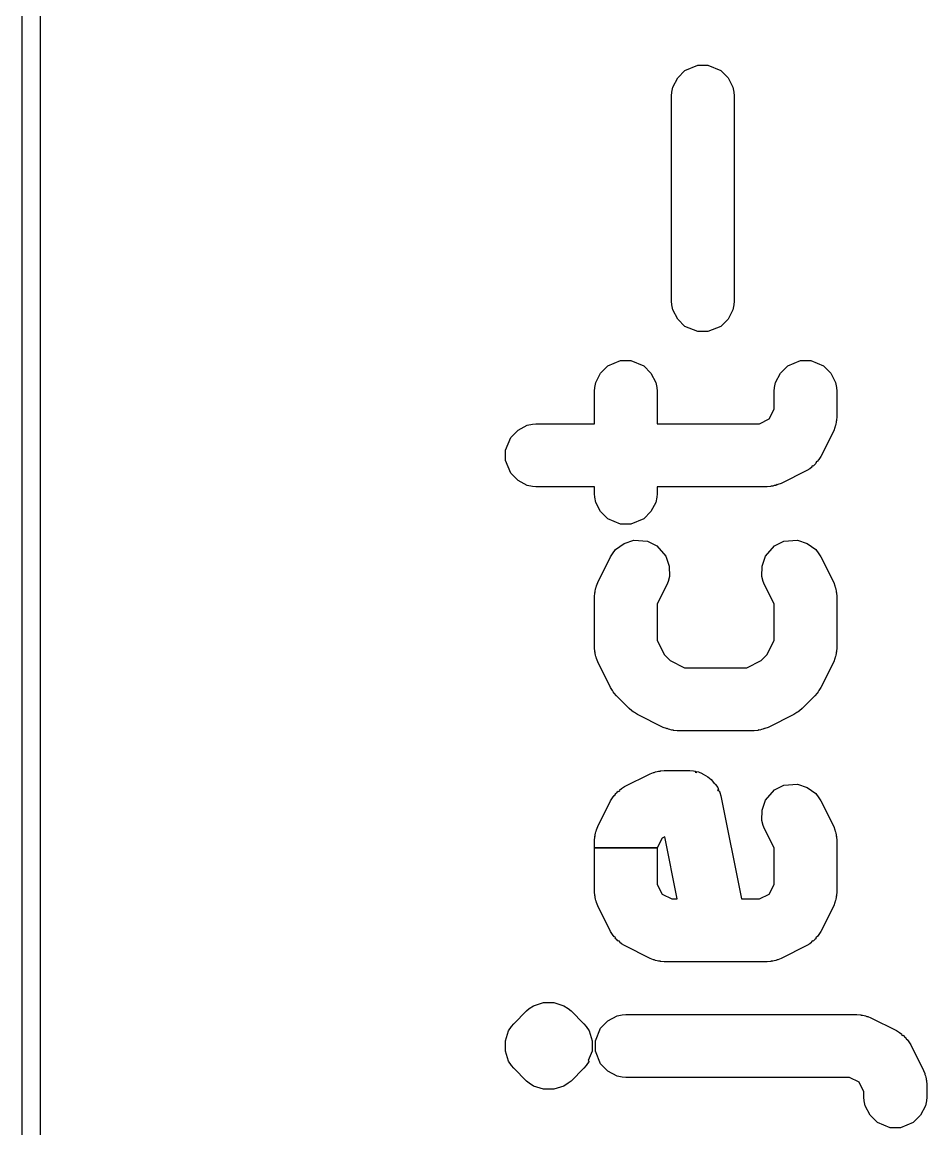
# Model space of a CAD drawing. Header units: millimetres. Extents: x 102.9 to 147, y -135 to -49.9.
# Drawn here: x 102.95 to 107.98, y -100.14 to -93.98 of the extents above; entities that cross this region are included whole.
import ezdxf

# ---------------------------------------------------------------- set-up
doc = ezdxf.new("R2010")
doc.units = ezdxf.units.MM
doc.layers.add('F.Silkscreen', color=41, linetype='CONTINUOUS', true_color=0xf2eda1)

msp = doc.modelspace()

# ---------------------------------------------------------------- linework, layer by layer
at = {"layer": 'F.Silkscreen', "linetype": 'CONTINUOUS'}
for p, q in [((102.95, -135), (102.95, -50)), ((103.05, -50.05), (103.05, -134.95)), ((106.597198, -94.293444), (106.637788, -94.252854)), ((106.637788, -94.252854), (106.708499, -94.223565)), ((106.708499, -94.223565), (106.765901, -94.223565)), ((106.765901, -94.223565), (106.836612, -94.252854)), ((106.836612, -94.252854), (106.877202, -94.293444)), ((106.56983, -94.344646), (106.597198, -94.293444)), ((106.877202, -94.293444), (106.90457, -94.344646)), ((106.5622, -94.392856), (106.564121, -94.373347)), ((106.564121, -94.373347), (106.56983, -94.344646)), ((106.90457, -94.344646), (106.910279, -94.373347)), ((106.910279, -94.373347), (106.9122, -94.392856)), ((106.5622, -95.535713), (106.5622, -94.392856)), ((106.9122, -94.392856), (106.9122, -95.535713)), ((106.564121, -95.555222), (106.5622, -95.535713)), ((106.9122, -95.535713), (106.910279, -95.555222)), ((106.56983, -95.583923), (106.564121, -95.555222)), ((106.597198, -95.635125), (106.56983, -95.583923)), ((106.90457, -95.583923), (106.877202, -95.635125)), ((106.910279, -95.555222), (106.90457, -95.583923)), ((106.637788, -95.675715), (106.597198, -95.635125)), ((106.877202, -95.635125), (106.836612, -95.675715)), ((106.708499, -95.705004), (106.637788, -95.675715)), ((106.765901, -95.705004), (106.708499, -95.705004)), ((106.836612, -95.675715), (106.765901, -95.705004)), ((106.168626, -95.936301), (106.209216, -95.895711)), ((106.209216, -95.895711), (106.279927, -95.866422)), ((106.279927, -95.866422), (106.337329, -95.866422)), ((106.337329, -95.866422), (106.40804, -95.895711)), ((106.40804, -95.895711), (106.44863, -95.936301)), ((107.168626, -95.936301), (107.209216, -95.895711)), ((107.209216, -95.895711), (107.279927, -95.866422)), ((107.279927, -95.866422), (107.337329, -95.866422)), ((107.337329, -95.866422), (107.40804, -95.895711)), ((107.40804, -95.895711), (107.44863, -95.936301)), ((106.141258, -95.987503), (106.168626, -95.936301)), ((106.44863, -95.936301), (106.475998, -95.987503)), ((107.141258, -95.987503), (107.168626, -95.936301)), ((107.44863, -95.936301), (107.475998, -95.987503)), ((106.133628, -96.035713), (106.135549, -96.016204)), ((106.133628, -96.217856), (106.133628, -96.035713)), ((106.135549, -96.016204), (106.141258, -95.987503)), ((106.475998, -95.987503), (106.481707, -96.016204)), ((106.481707, -96.016204), (106.483628, -96.035713)), ((106.483628, -96.035713), (106.483628, -96.217856)), ((107.133628, -96.035713), (107.135549, -96.016204)), ((107.133628, -96.137258), (107.133628, -96.035713)), ((107.135549, -96.016204), (107.141258, -95.987503)), ((107.475998, -95.987503), (107.481707, -96.016204)), ((107.481707, -96.016204), (107.483628, -96.035713)), ((107.483628, -96.035713), (107.483628, -96.17857)), ((107.106762, -96.190988), (107.133628, -96.137258)), ((105.709216, -96.252854), (105.760418, -96.225486)), ((105.760418, -96.225486), (105.789119, -96.219777)), ((105.789119, -96.219777), (105.808628, -96.217856)), ((105.808628, -96.217856), (106.133628, -96.217856)), ((106.483628, -96.217856), (107.053029, -96.217856)), ((107.053029, -96.217856), (107.106762, -96.190988)), ((107.475999, -96.226771), (107.471849, -96.234531)), ((107.477648, -96.218476), (107.475999, -96.226771)), ((107.479886, -96.210307), (107.477648, -96.218476)), ((107.480972, -96.201768), (107.479646, -96.201504)), ((107.479646, -96.201504), (107.479886, -96.210307)), ((107.481705, -96.198084), (107.480972, -96.201768)), ((107.483628, -96.17857), (107.481705, -96.198084)), ((105.668626, -96.293444), (105.709216, -96.252854)), ((107.465153, -96.256832), (107.393725, -96.399689)), ((107.472162, -96.238513), (107.465153, -96.256832)), ((107.471849, -96.234531), (107.473154, -96.234889)), ((107.473154, -96.234889), (107.472162, -96.238513)), ((105.639337, -96.364155), (105.668626, -96.293444)), ((105.639337, -96.421557), (105.639337, -96.364155)), ((107.393725, -96.399689), (107.383278, -96.416284)), ((105.668626, -96.492268), (105.639337, -96.421557)), ((107.332057, -96.467505), (107.315462, -96.477952)), ((107.343853, -96.458349), (107.332057, -96.467505)), ((107.349293, -96.450757), (107.34198, -96.455937)), ((107.34198, -96.455937), (107.343853, -96.458349)), ((107.350925, -96.452861), (107.349293, -96.450757)), ((107.355159, -96.449576), (107.350925, -96.452861)), ((107.359383, -96.44361), (107.355159, -96.449576)), ((107.365349, -96.439386), (107.359383, -96.44361)), ((107.368634, -96.435152), (107.365349, -96.439386)), ((107.37171, -96.426207), (107.36653, -96.43352)), ((107.36653, -96.43352), (107.368634, -96.435152)), ((107.374122, -96.42808), (107.37171, -96.426207)), ((107.383278, -96.416284), (107.374122, -96.42808)), ((105.709216, -96.532858), (105.668626, -96.492268)), ((105.760418, -96.560226), (105.709216, -96.532858)), ((107.315462, -96.477952), (107.172604, -96.549381)), ((105.789119, -96.565935), (105.760418, -96.560226)), ((105.808628, -96.567856), (105.789119, -96.565935)), ((106.133628, -96.567856), (105.808628, -96.567856)), ((106.133628, -96.607141), (106.133628, -96.567856)), ((107.094342, -96.567856), (106.483628, -96.567856)), ((106.483628, -96.567856), (106.483628, -96.607141)), ((107.113856, -96.565933), (107.094342, -96.567856)), ((107.11754, -96.5652), (107.113856, -96.565933)), ((107.126076, -96.564115), (107.117276, -96.563876)), ((107.117276, -96.563876), (107.11754, -96.5652)), ((107.134252, -96.561875), (107.126076, -96.564115)), ((107.142547, -96.560226), (107.134252, -96.561875)), ((107.150304, -96.556078), (107.142547, -96.560226)), ((107.150661, -96.557382), (107.150304, -96.556078)), ((107.154285, -96.55639), (107.150661, -96.557382)), ((107.172604, -96.549381), (107.154285, -96.55639)), ((106.135549, -96.62665), (106.133628, -96.607141)), ((106.141258, -96.655351), (106.135549, -96.62665)), ((106.168626, -96.706553), (106.141258, -96.655351)), ((106.475998, -96.655351), (106.44863, -96.706553)), ((106.481707, -96.62665), (106.475998, -96.655351)), ((106.483628, -96.607141), (106.481707, -96.62665)), ((106.209216, -96.747143), (106.168626, -96.706553)), ((106.44863, -96.706553), (106.40804, -96.747143)), ((106.279927, -96.776432), (106.209216, -96.747143)), ((106.337329, -96.776432), (106.279927, -96.776432)), ((106.40804, -96.747143), (106.337329, -96.776432)), ((106.251918, -96.917742), (106.299295, -96.884185)), ((106.299295, -96.884185), (106.353752, -96.866033)), ((106.353752, -96.866033), (106.430095, -96.871459)), ((106.430095, -96.871459), (106.481437, -96.89713)), ((106.481437, -96.89713), (106.531584, -96.95495)), ((107.085672, -96.954951), (107.135819, -96.897131)), ((107.135819, -96.897131), (107.13582, -96.89713)), ((107.13582, -96.89713), (107.187162, -96.871459)), ((107.187162, -96.871459), (107.263505, -96.866033)), ((107.263505, -96.866033), (107.317962, -96.884185)), ((107.317962, -96.884185), (107.365339, -96.917742)), ((106.152103, -97.100307), (106.223532, -96.95745)), ((106.223532, -96.95745), (106.233976, -96.94086)), ((106.233976, -96.94086), (106.251918, -96.917742)), ((106.531584, -96.95495), (106.531585, -96.954951)), ((106.531585, -96.954951), (106.549737, -97.009408)), ((107.06752, -97.009408), (107.085672, -96.954951)), ((107.365339, -96.917742), (107.383281, -96.94086)), ((107.383281, -96.94086), (107.393725, -96.957451)), ((107.393725, -96.957451), (107.465153, -97.100308)), ((106.549737, -97.009408), (106.551317, -97.067442)), ((107.06594, -97.067442), (107.06752, -97.009408)), ((106.551317, -97.067442), (106.543588, -97.095666)), ((107.073669, -97.095666), (107.06594, -97.067442)), ((106.137367, -97.146846), (106.139602, -97.138681)), ((106.137604, -97.155664), (106.137367, -97.146846)), ((106.139602, -97.138681), (106.141259, -97.130355)), ((106.141259, -97.130355), (106.145414, -97.122576)), ((106.14411, -97.122219), (106.145103, -97.118596)), ((106.145414, -97.122576), (106.14411, -97.122219)), ((106.145103, -97.118596), (106.152103, -97.100307)), ((106.536582, -97.113976), (106.483628, -97.219883)), ((106.543588, -97.095666), (106.536582, -97.113976)), ((107.080675, -97.113975), (107.073669, -97.095666)), ((107.133628, -97.219881), (107.080675, -97.113975)), ((107.465153, -97.100308), (107.47216, -97.11862)), ((107.473152, -97.122243), (107.471847, -97.1226)), ((107.471847, -97.1226), (107.475999, -97.130368)), ((107.47216, -97.11862), (107.473152, -97.122243)), ((107.475999, -97.130368), (107.47765, -97.138673)), ((107.47765, -97.138673), (107.479886, -97.146835)), ((107.479886, -97.146835), (107.479645, -97.15564)), ((106.133628, -97.17857), (106.135544, -97.159086)), ((106.133628, -97.464284), (106.133628, -97.17857)), ((106.135544, -97.159086), (106.136276, -97.155401)), ((106.136276, -97.155401), (106.137604, -97.155664)), ((107.479645, -97.15564), (107.480973, -97.155376)), ((107.480973, -97.155376), (107.481706, -97.159061)), ((107.481706, -97.159061), (107.483628, -97.17857)), ((107.483628, -97.17857), (107.483628, -97.464284)), ((106.483628, -97.219883), (106.483628, -97.422971)), ((107.133628, -97.42297), (107.133628, -97.219881)), ((106.483628, -97.422971), (106.523882, -97.503479)), ((107.093374, -97.503477), (107.133628, -97.42297)), ((106.135545, -97.483773), (106.133628, -97.464284)), ((106.136277, -97.487457), (106.135545, -97.483773)), ((106.137603, -97.487193), (106.136277, -97.487457)), ((106.137367, -97.49601), (106.137603, -97.487193)), ((106.139605, -97.504184), (106.137367, -97.49601)), ((106.141259, -97.512497), (106.139605, -97.504184)), ((106.145413, -97.52027), (106.141259, -97.512497)), ((106.523882, -97.503479), (106.555147, -97.534745)), ((107.062107, -97.534744), (107.093374, -97.503477)), ((107.475999, -97.512485), (107.471849, -97.520245)), ((107.477648, -97.50419), (107.475999, -97.512485)), ((107.479886, -97.496021), (107.477648, -97.50419)), ((107.480972, -97.487482), (107.479646, -97.487218)), ((107.479646, -97.487218), (107.479886, -97.496021)), ((107.481705, -97.483798), (107.480972, -97.487482)), ((107.483628, -97.464284), (107.481705, -97.483798)), ((106.144108, -97.520628), (106.145413, -97.52027)), ((106.145101, -97.524252), (106.144108, -97.520628)), ((106.152103, -97.542547), (106.145101, -97.524252)), ((106.223532, -97.685404), (106.152103, -97.542547)), ((106.555147, -97.534745), (106.635654, -97.574998)), ((106.635654, -97.574998), (106.981601, -97.574998)), ((106.981601, -97.574998), (107.062107, -97.534744)), ((107.465153, -97.542546), (107.393725, -97.685403)), ((107.472162, -97.524227), (107.465153, -97.542546)), ((107.471849, -97.520245), (107.473154, -97.520603)), ((107.473154, -97.520603), (107.472162, -97.524227)), ((106.233976, -97.701994), (106.223532, -97.685404)), ((106.239174, -97.708692), (106.233976, -97.701994)), ((107.383277, -97.701999), (107.378087, -97.708684)), ((107.393725, -97.685403), (107.383277, -97.701999)), ((106.243877, -97.71573), (106.239174, -97.708692)), ((106.256313, -97.730884), (106.243877, -97.71573)), ((106.327741, -97.802313), (106.256313, -97.730884)), ((107.360944, -97.730885), (107.289515, -97.802314)), ((107.373384, -97.715725), (107.360944, -97.730885)), ((107.378087, -97.708684), (107.373384, -97.715725)), ((106.342899, -97.814753), (106.327741, -97.802313)), ((106.349938, -97.819456), (106.342899, -97.814753)), ((106.356629, -97.824649), (106.349938, -97.819456)), ((106.373223, -97.835095), (106.356629, -97.824649)), ((107.260629, -97.824647), (107.244033, -97.835095)), ((107.267314, -97.819457), (107.260629, -97.824647)), ((107.274355, -97.814754), (107.267314, -97.819457)), ((107.289515, -97.802314), (107.274355, -97.814754)), ((106.51608, -97.906523), (106.373223, -97.835095)), ((107.244033, -97.835095), (107.101176, -97.906523)), ((106.534392, -97.91353), (106.51608, -97.906523)), ((106.538015, -97.914522), (106.534392, -97.91353)), ((106.538372, -97.913217), (106.538015, -97.914522)), ((106.54614, -97.917369), (106.538372, -97.913217)), ((106.554445, -97.91902), (106.54614, -97.917369)), ((106.562607, -97.921256), (106.554445, -97.91902)), ((106.571412, -97.921015), (106.562607, -97.921256)), ((106.571148, -97.922343), (106.571412, -97.921015)), ((106.574833, -97.923076), (106.571148, -97.922343)), ((106.594342, -97.924998), (106.574833, -97.923076)), ((107.022914, -97.924998), (106.594342, -97.924998)), ((107.042428, -97.923075), (107.022914, -97.924998)), ((107.046112, -97.922342), (107.042428, -97.923075)), ((107.054648, -97.921257), (107.045848, -97.921018)), ((107.045848, -97.921018), (107.046112, -97.922342)), ((107.062824, -97.919017), (107.054648, -97.921257)), ((107.071119, -97.917368), (107.062824, -97.919017)), ((107.078876, -97.91322), (107.071119, -97.917368)), ((107.079233, -97.914524), (107.078876, -97.91322)), ((107.082857, -97.913532), (107.079233, -97.914524)), ((107.101176, -97.906523), (107.082857, -97.913532)), ((106.301795, -98.23633), (106.444652, -98.164902)), ((106.444652, -98.164902), (106.46294, -98.157902)), ((106.46294, -98.157902), (106.466563, -98.156909)), ((106.466563, -98.156909), (106.466921, -98.158215)), ((106.466921, -98.158215), (106.474704, -98.154058)), ((106.474704, -98.154058), (106.483014, -98.152404)), ((106.483014, -98.152404), (106.491187, -98.150167)), ((106.491187, -98.150167), (106.500009, -98.150405)), ((106.499745, -98.149075), (106.50343, -98.148343)), ((106.500009, -98.150405), (106.499745, -98.149075)), ((106.50343, -98.148343), (106.522914, -98.146427)), ((106.522914, -98.146427), (106.665771, -98.146427)), ((106.665771, -98.146427), (106.685277, -98.148348)), ((106.685277, -98.148348), (106.696148, -98.15051)), ((106.696148, -98.15051), (106.694944, -98.15656)), ((106.694944, -98.15656), (106.701779, -98.157913)), ((106.701779, -98.157913), (106.702982, -98.151869)), ((106.702982, -98.151869), (106.713988, -98.154059)), ((106.713988, -98.154059), (106.732614, -98.164015)), ((106.732614, -98.164015), (106.73579, -98.164644)), ((106.73579, -98.164644), (106.73893, -98.166737)), ((106.73893, -98.166737), (106.738608, -98.167219)), ((106.738608, -98.167219), (106.765183, -98.181425)), ((106.765183, -98.181425), (106.773625, -98.189867)), ((106.773625, -98.189867), (106.783558, -98.196489)), ((106.783558, -98.196489), (106.802693, -98.219756)), ((106.267938, -98.263533), (106.275278, -98.258333)), ((106.27341, -98.255926), (106.285207, -98.246771)), ((106.275278, -98.258333), (106.27341, -98.255926)), ((106.285207, -98.246771), (106.301795, -98.23633)), ((106.802693, -98.219756), (106.803104, -98.219346)), ((106.803104, -98.219346), (106.805773, -98.222015)), ((106.805773, -98.222015), (106.807012, -98.225008)), ((106.807012, -98.225008), (106.820437, -98.241331)), ((106.824742, -98.251694), (106.819046, -98.25406)), ((106.819046, -98.25406), (106.821708, -98.260486)), ((106.820437, -98.241331), (106.824742, -98.251694)), ((106.821708, -98.260486), (106.827411, -98.258117)), ((106.827411, -98.258117), (106.831664, -98.268355)), ((107.085672, -98.312093), (107.135819, -98.254273)), ((107.135819, -98.254273), (107.13582, -98.254272)), ((107.13582, -98.254272), (107.187162, -98.228601)), ((107.187162, -98.228601), (107.263505, -98.223175)), ((107.263505, -98.223175), (107.317962, -98.241327)), ((107.317962, -98.241327), (107.365339, -98.274884)), ((106.152103, -98.457449), (106.223532, -98.314592)), ((106.223532, -98.314592), (106.233973, -98.298005)), ((106.233973, -98.298005), (106.243128, -98.286208)), ((106.243128, -98.286208), (106.245535, -98.288076)), ((106.245535, -98.288076), (106.250735, -98.280736)), ((106.248639, -98.279109), (106.251925, -98.274876)), ((106.250735, -98.280736), (106.248639, -98.279109)), ((106.251925, -98.274876), (106.257868, -98.270666)), ((106.257868, -98.270666), (106.262078, -98.264723)), ((106.262078, -98.264723), (106.266311, -98.261437)), ((106.266311, -98.261437), (106.267938, -98.263533)), ((106.831664, -98.268355), (106.837373, -98.287106)), ((106.837373, -98.287106), (106.952094, -98.860712)), ((107.06752, -98.36655), (107.085672, -98.312093)), ((107.365339, -98.274884), (107.383281, -98.298002)), ((107.383281, -98.298002), (107.393725, -98.314593)), ((107.393725, -98.314593), (107.465153, -98.45745)), ((107.06594, -98.424584), (107.06752, -98.36655)), ((107.073669, -98.452808), (107.06594, -98.424584)), ((106.137367, -98.503988), (106.139602, -98.495823)), ((106.137604, -98.512806), (106.137367, -98.503988)), ((106.139602, -98.495823), (106.141259, -98.487497)), ((106.141259, -98.487497), (106.145414, -98.479718)), ((106.14411, -98.479361), (106.145103, -98.475738)), ((106.145414, -98.479718), (106.14411, -98.479361)), ((106.145103, -98.475738), (106.152103, -98.457449)), ((107.080675, -98.471117), (107.073669, -98.452808)), ((107.133628, -98.577023), (107.080675, -98.471117)), ((107.465153, -98.45745), (107.47216, -98.475762)), ((107.473152, -98.479385), (107.471847, -98.479742)), ((107.471847, -98.479742), (107.475999, -98.48751)), ((107.47216, -98.475762), (107.473152, -98.479385)), ((107.475999, -98.48751), (107.47765, -98.495815)), ((107.47765, -98.495815), (107.479886, -98.503977)), ((107.479886, -98.503977), (107.479645, -98.512782)), ((106.133628, -98.535712), (106.135544, -98.516228)), ((106.133628, -98.577023), (106.133628, -98.535712)), ((106.135544, -98.516228), (106.136276, -98.512543)), ((106.136276, -98.512543), (106.137604, -98.512806)), ((106.510493, -98.523291), (106.483628, -98.577023)), ((106.526115, -98.51548), (106.510493, -98.523291)), ((106.595162, -98.860712), (106.526115, -98.51548)), ((107.479645, -98.512782), (107.480973, -98.512518)), ((107.480973, -98.512518), (107.481706, -98.516203)), ((107.481706, -98.516203), (107.483628, -98.535712)), ((107.483628, -98.535712), (107.483628, -98.821427)), ((106.133628, -98.821427), (106.133628, -98.577023)), ((106.133628, -98.577023), (106.483628, -98.577023)), ((106.483628, -98.577023), (106.133628, -98.577023)), ((106.483628, -98.577023), (106.483628, -98.780114)), ((107.133628, -98.780115), (107.133628, -98.577023)), ((106.483628, -98.780114), (106.510493, -98.833846)), ((107.106762, -98.833846), (107.133628, -98.780115)), ((106.135545, -98.840916), (106.133628, -98.821427)), ((106.136277, -98.8446), (106.135545, -98.840916)), ((106.137603, -98.844336), (106.136277, -98.8446)), ((106.137367, -98.853153), (106.137603, -98.844336)), ((106.139605, -98.861327), (106.137367, -98.853153)), ((106.141259, -98.86964), (106.139605, -98.861327)), ((106.145413, -98.877413), (106.141259, -98.86964)), ((106.510493, -98.833846), (106.564226, -98.860712)), ((106.564226, -98.860712), (106.595162, -98.860712)), ((106.952094, -98.860712), (107.05303, -98.860712)), ((107.05303, -98.860712), (107.106762, -98.833846)), ((107.475999, -98.869628), (107.471849, -98.877388)), ((107.477648, -98.861333), (107.475999, -98.869628)), ((107.479886, -98.853164), (107.477648, -98.861333)), ((107.480972, -98.844625), (107.479646, -98.844361)), ((107.479646, -98.844361), (107.479886, -98.853164)), ((107.481705, -98.840941), (107.480972, -98.844625)), ((107.483628, -98.821427), (107.481705, -98.840941)), ((106.144108, -98.877771), (106.145413, -98.877413)), ((106.145101, -98.881395), (106.144108, -98.877771)), ((106.152103, -98.89969), (106.145101, -98.881395)), ((106.223532, -99.042547), (106.152103, -98.89969)), ((107.465153, -98.899689), (107.393725, -99.042546)), ((107.472162, -98.88137), (107.465153, -98.899689)), ((107.471849, -98.877388), (107.473154, -98.877746)), ((107.473154, -98.877746), (107.472162, -98.88137)), ((106.233976, -99.059137), (106.223532, -99.042547)), ((106.243131, -99.070933), (106.233976, -99.059137)), ((107.383278, -99.059141), (107.374122, -99.070937)), ((107.393725, -99.042546), (107.383278, -99.059141)), ((106.245539, -99.069063), (106.243131, -99.070933)), ((106.25073, -99.076391), (106.245539, -99.069063)), ((106.248632, -99.07802), (106.25073, -99.076391)), ((106.251918, -99.082254), (106.248632, -99.07802)), ((106.257869, -99.086468), (106.251918, -99.082254)), ((106.262089, -99.092426), (106.257869, -99.086468)), ((106.266322, -99.095711), (106.262089, -99.092426)), ((106.267952, -99.09361), (106.266322, -99.095711)), ((106.275276, -99.098797), (106.267952, -99.09361)), ((106.273406, -99.101208), (106.275276, -99.098797)), ((106.285203, -99.110364), (106.273406, -99.101208)), ((106.301795, -99.120809), (106.285203, -99.110364)), ((106.444652, -99.192237), (106.301795, -99.120809)), ((107.315462, -99.120809), (107.172604, -99.192237)), ((107.332057, -99.110362), (107.315462, -99.120809)), ((107.343853, -99.101206), (107.332057, -99.110362)), ((107.349293, -99.093614), (107.34198, -99.098794)), ((107.34198, -99.098794), (107.343853, -99.101206)), ((107.350925, -99.095718), (107.349293, -99.093614)), ((107.355159, -99.092433), (107.350925, -99.095718)), ((107.359383, -99.086467), (107.355159, -99.092433)), ((107.365349, -99.082243), (107.359383, -99.086467)), ((107.368634, -99.078009), (107.365349, -99.082243)), ((107.37171, -99.069064), (107.36653, -99.076377)), ((107.36653, -99.076377), (107.368634, -99.078009)), ((107.374122, -99.070937), (107.37171, -99.069064)), ((106.462964, -99.199244), (106.444652, -99.192237)), ((106.466587, -99.200236), (106.462964, -99.199244)), ((106.466944, -99.198931), (106.466587, -99.200236)), ((106.474712, -99.203083), (106.466944, -99.198931)), ((106.483017, -99.204734), (106.474712, -99.203083)), ((106.491179, -99.20697), (106.483017, -99.204734)), ((106.499984, -99.206729), (106.491179, -99.20697)), ((106.49972, -99.208057), (106.499984, -99.206729)), ((106.503405, -99.20879), (106.49972, -99.208057)), ((106.522914, -99.210712), (106.503405, -99.20879)), ((107.094342, -99.210712), (106.522914, -99.210712)), ((107.113856, -99.208789), (107.094342, -99.210712)), ((107.11754, -99.208056), (107.113856, -99.208789)), ((107.126076, -99.206971), (107.117276, -99.206732)), ((107.117276, -99.206732), (107.11754, -99.208056)), ((107.134252, -99.204731), (107.126076, -99.206971)), ((107.142547, -99.203082), (107.134252, -99.204731)), ((107.150304, -99.198934), (107.142547, -99.203082)), ((107.150661, -99.200238), (107.150304, -99.198934)), ((107.154285, -99.199246), (107.150661, -99.200238)), ((107.172604, -99.192237), (107.154285, -99.199246)), ((105.684884, -99.554826), (105.756313, -99.483397)), ((105.756313, -99.483397), (105.771467, -99.470961)), ((105.771467, -99.470961), (105.795799, -99.454703)), ((105.795799, -99.454703), (105.851356, -99.43785)), ((105.851356, -99.43785), (105.908759, -99.43785)), ((105.908759, -99.43785), (105.964317, -99.454704)), ((105.964317, -99.454704), (105.988648, -99.470962)), ((105.988648, -99.470962), (106.003801, -99.483398)), ((106.003801, -99.483398), (106.075229, -99.554827)), ((106.168626, -99.579158), (106.209216, -99.538568)), ((106.209216, -99.538568), (106.260418, -99.5112)), ((106.260418, -99.5112), (106.289119, -99.505491)), ((106.289119, -99.505491), (106.308628, -99.50357)), ((106.308628, -99.50357), (107.594342, -99.50357)), ((107.594342, -99.50357), (107.613831, -99.505487)), ((107.613831, -99.505487), (107.617515, -99.506219)), ((107.617515, -99.506219), (107.617251, -99.507545)), ((107.617251, -99.507545), (107.626068, -99.507309)), ((107.626068, -99.507309), (107.634242, -99.509547)), ((107.634242, -99.509547), (107.642555, -99.511201)), ((107.642555, -99.511201), (107.650328, -99.515355)), ((107.650328, -99.515355), (107.650686, -99.51405)), ((107.650686, -99.51405), (107.65431, -99.515043)), ((107.65431, -99.515043), (107.672604, -99.522045)), ((107.672604, -99.522045), (107.815462, -99.593473)), ((105.639337, -99.649869), (105.65619, -99.594312)), ((105.65619, -99.594312), (105.672448, -99.56998)), ((105.672448, -99.56998), (105.684884, -99.554826)), ((106.075229, -99.554827), (106.087665, -99.56998)), ((106.087665, -99.56998), (106.103923, -99.594312)), ((106.103923, -99.594312), (106.120776, -99.649869)), ((106.139337, -99.649869), (106.168626, -99.579158)), ((107.815462, -99.593473), (107.832053, -99.603917)), ((107.832053, -99.603917), (107.843849, -99.613072)), ((107.843849, -99.613072), (107.841979, -99.61548)), ((105.639337, -99.707272), (105.639337, -99.649869)), ((106.120776, -99.649869), (106.120776, -99.707271)), ((106.139337, -99.707271), (106.139337, -99.649869)), ((107.841979, -99.61548), (107.849307, -99.620671)), ((107.849307, -99.620671), (107.850936, -99.618573)), ((107.850936, -99.618573), (107.85517, -99.621859)), ((107.85517, -99.621859), (107.859384, -99.62781)), ((107.859384, -99.62781), (107.865342, -99.63203)), ((107.865342, -99.63203), (107.868627, -99.636263)), ((107.868627, -99.636263), (107.866526, -99.637893)), ((107.866526, -99.637893), (107.871713, -99.645217)), ((107.871713, -99.645217), (107.874124, -99.643347)), ((107.874124, -99.643347), (107.88328, -99.655144)), ((107.88328, -99.655144), (107.893725, -99.671736)), ((107.893725, -99.671736), (107.965153, -99.814593)), ((105.656191, -99.76283), (105.639337, -99.707272)), ((106.120776, -99.707271), (106.099098, -99.759604)), ((106.168626, -99.777982), (106.139337, -99.707271)), ((105.672449, -99.787161), (105.656191, -99.76283)), ((105.684885, -99.802314), (105.672449, -99.787161)), ((106.087666, -99.787159), (106.075229, -99.802314)), ((106.103923, -99.762828), (106.087666, -99.787159)), ((106.099098, -99.759604), (106.103923, -99.762828)), ((106.209216, -99.818572), (106.168626, -99.777982)), ((105.756314, -99.873742), (105.684885, -99.802314)), ((106.075229, -99.802314), (106.003801, -99.873742)), ((106.260418, -99.84594), (106.209216, -99.818572)), ((106.289119, -99.851649), (106.260418, -99.84594)), ((106.308628, -99.85357), (106.289119, -99.851649)), ((107.553032, -99.85357), (106.308628, -99.85357)), ((107.606762, -99.880434), (107.553032, -99.85357)), ((107.965153, -99.814593), (107.97216, -99.832905)), ((107.973152, -99.836528), (107.971847, -99.836885)), ((107.971847, -99.836885), (107.975999, -99.844653)), ((107.97216, -99.832905), (107.973152, -99.836528)), ((107.975999, -99.844653), (107.97765, -99.852958)), ((107.97765, -99.852958), (107.979886, -99.86112)), ((105.771467, -99.886178), (105.756314, -99.873742)), ((105.795799, -99.902436), (105.771467, -99.886178)), ((105.851356, -99.919289), (105.795799, -99.902436)), ((105.908758, -99.919289), (105.851356, -99.919289)), ((105.964315, -99.902436), (105.908758, -99.919289)), ((105.988647, -99.886178), (105.964315, -99.902436)), ((106.003801, -99.873742), (105.988647, -99.886178)), ((107.633628, -99.934166), (107.606762, -99.880434)), ((107.979886, -99.86112), (107.979645, -99.869925)), ((107.979645, -99.869925), (107.980973, -99.869661)), ((107.980973, -99.869661), (107.981706, -99.873346)), ((107.981706, -99.873346), (107.983628, -99.892855)), ((107.983628, -99.892855), (107.983628, -99.964284)), ((107.633628, -99.964284), (107.633628, -99.934166)), ((107.635549, -99.983793), (107.633628, -99.964284)), ((107.983628, -99.964284), (107.981707, -99.983793)), ((107.641258, -100.012494), (107.635549, -99.983793)), ((107.668626, -100.063696), (107.641258, -100.012494)), ((107.975998, -100.012494), (107.94863, -100.063696)), ((107.981707, -99.983793), (107.975998, -100.012494)), ((107.709216, -100.104286), (107.668626, -100.063696)), ((107.779927, -100.133575), (107.709216, -100.104286)), ((107.90804, -100.104286), (107.837329, -100.133575)), ((107.94863, -100.063696), (107.90804, -100.104286)), ((107.837329, -100.133575), (107.779927, -100.133575))]:
    msp.add_line(p, q, dxfattribs=at)

doc.saveas('drawing.dxf')
